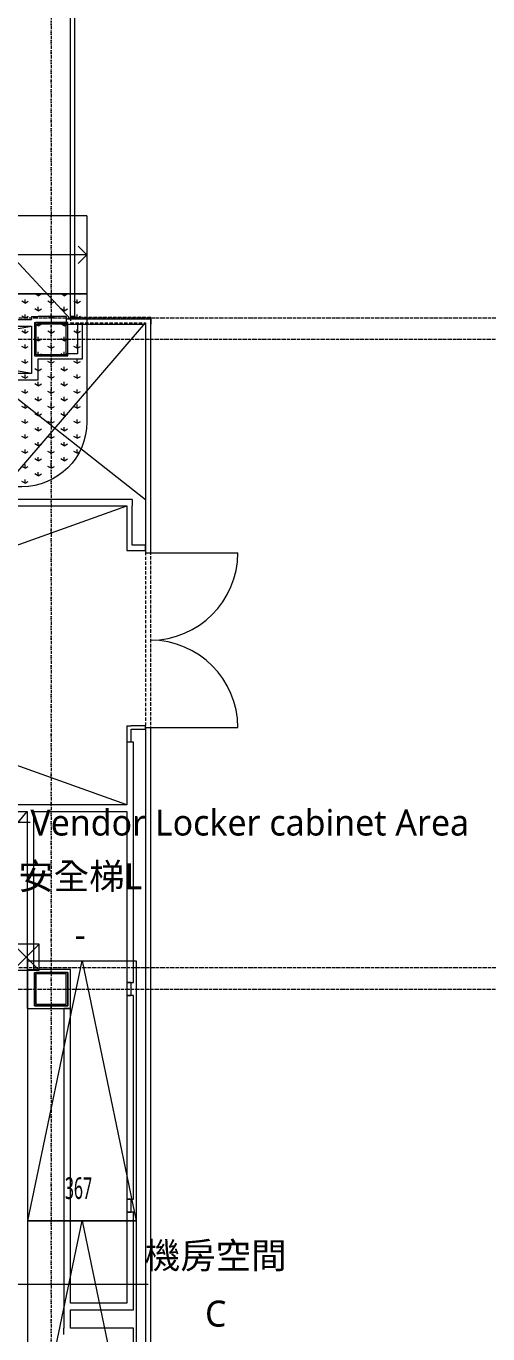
# Model space of a CAD drawing. Extents: x -168053 to 290600, y -560063 to 131745.
# Drawn here: x 261025 to 271676, y 7043 to 37225 of the extents above; entities that cross this region are included whole.
import ezdxf
from ezdxf.enums import TextEntityAlignment as Align

# ---------------------------------------------------------------- set-up
doc = ezdxf.new("R2010")
doc.units = 0
doc.header["$LTSCALE"] = 250
for name, pattern in [('H12PL1$0$JJP_三點線', [0.9, 0.3, -0.15, 0, -0.15, 0, -0.15, 0, -0.15]), ('H12PL25$0$JJP_三點線', [0.9, 0.3, -0.15, 0, -0.15, 0, -0.15, 0, -0.15]), ('H12PL25$0$JJP_虛線(退縮線、投影線、地下室範圍、非屬本工程、圖面分區)', [0.45, 0.3, -0.15])]:
    doc.linetypes.add(name, pattern=pattern)
for name, color, linetype in [('H12PL1$0$A-OBJE-2D', 252, 'Continuous'), ('H12PL1$0$A-ZONE', 252, 'Continuous'), ('H12PL1$0$Hattch', 252, 'Continuous'), ('H12PL1$0$L10_14_PKG', 252, 'Continuous'), ('H12PL1$0$L10_14_PKG-NN', 252, 'Continuous'), ('H12PL1$0$L10_14_SUGATA3', 252, 'Continuous'), ('H12PL1$0$S-GRID', 252, 'Continuous'), ('H12PL1$0$S-SLAB-SHOW', 252, 'Continuous'), ('H12PL25$0$A-OBJE-2D', 252, 'Continuous'), ('H12PL25$0$A-WALL-EX', 252, 'Continuous'), ('H12PL25$0$A-WALL-IN', 252, 'Continuous'), ('H12PL25$0$A-WINDOW', 252, 'Continuous'), ('H12PL25$0$A-ZONE', 252, 'Continuous'), ('H12PL25$0$Door', 252, 'Continuous'), ('H12PL25$0$S-COL', 252, 'Continuous'), ('H12PL25$0$S-GRID', 252, 'Continuous')]:
    doc.layers.add(name, color=color, linetype=linetype)
doc.styles.add('H12PL1$0$Standard', font='', dxfattribs={"width": 0.8})
doc.styles.add('H12PL25$0$Standard', font='', dxfattribs={"width": 0.8})
doc.styles.get('H12PL1$0$Standard').set_extended_font_data('Microsoft JhengHei')
doc.styles.get('H12PL25$0$Standard').set_extended_font_data('Microsoft JhengHei')

# ---------------------------------------------------------------- blocks, each defined once
blk = doc.blocks.new('H12PL25')
at = {"layer": 'H12PL25$0$A-OBJE-2D', "lineweight": 0}
for p, q in [((262050, 30465), (244050, 49775)), ((254800, 29210), (261150, 30300)), ((261150, 29210), (254800, 30300)), ((260275, 26300), (263780, 30380)), ((260275, 29060), (263780, 26300)), ((244050, 19250), (263350, 26150)), ((263350, 19250), (244050, 26150)), ((243550, -2100), (261050, 19100))]:
    blk.add_line(p, q, dxfattribs=at)
at = {"layer": 'H12PL25$0$A-WALL-EX', "lineweight": 0}
for p, q in [((262150, 30520), (262050, 30520)), ((263780, 25066.44), (263895, 25066.44)), ((263895, 25066.44), (263900, 25066.44)), ((263780, 21040), (263895, 21040)), ((263895, 21040), (263900, 21040))]:
    blk.add_line(p, q, dxfattribs=at)
at = {"layer": 'H12PL25$0$A-WALL-EX', "linetype": 'H12PL25$0$JJP_虛線(退縮線、投影線、地下室範圍、非屬本工程、圖面分區)', "lineweight": 0}
for p, q in [((263780, 30500), (262050, 30500)), ((263900, 30500), (263780, 30500)), ((263900, 30380), (263900, 30500)), ((263900, -2530), (263900, 30380))]:
    blk.add_line(p, q, dxfattribs=at)
at = {"layer": 'H12PL25$0$A-WALL-EX', "lineweight": 0, "flags": 128}
for points in [[(262150, 30500), (262150, 90550)], [(262150, 30500), (262150, 90550)], [(262050, 30520), (262050, 30500)], [(262150, 30500), (262050, 30500)], [(262150, 30500), (262150, 30520)], [(263900, 30465), (261950, 30465)], [(261950, 30465), (261950, 30345)], [(261950, 30345), (263780, 30345)], [(263780, 30345), (263780, 25066.44)], [(263900, 30465), (263900, 30345)], [(263900, 25066.44), (263900, 30345)], [(263780, 21040), (263780, -2565)], [(263900, -2685), (263900, 21040)]]:
    blk.add_lwpolyline(points, dxfattribs=at)
at = {"layer": 'H12PL25$0$A-WALL-EX', "linetype": 'H12PL25$0$JJP_虛線(退縮線、投影線、地下室範圍、非屬本工程、圖面分區)', "lineweight": 0, "flags": 128}
for points in [[(263900.03, 30500.03), (262050, 30500.03)], [(262050, 30500.03), (262050, 30500)], [(262050, 30500), (262050, 30380)], [(263900.03, 30500.03), (263900.03, 30500)], [(263900.03, -2650.03), (263900.03, 30500)], [(262050, 30380), (263780, 30380)], [(263780, 30380), (263780, -2530)]]:
    blk.add_lwpolyline(points, dxfattribs=at)
at = {"layer": 'H12PL25$0$A-WALL-IN', "lineweight": 0}
blk.add_line((263780, 25125), (263780, 25243), dxfattribs=at)
at = {"layer": 'H12PL25$0$A-WALL-IN', "lineweight": 0, "flags": 128}
for points in [[(261150, 30520), (261300, 30520)], [(261150, 30520), (261150, 30452.5)], [(261950, 30520), (261300, 30520)], [(261950, 30520), (261950, 30385)], [(261150, 30450), (254800, 30450)], [(254800, 30300), (261150, 30300)], [(261150, 30300), (261150, 29210)], [(261215, 30385), (261250, 30385)], [(261215, 30385), (261215, 29615)], [(261950, 30385), (261250, 30385)], [(261300, 30385), (261950, 30385)], [(261300, 30350), (261300, 30385)], [(261985, 30385), (261950, 30385)], [(261985, 29650), (261985, 30385)], [(262325.5, 30345), (262212.5, 30345)], [(262212.5, 30345), (262212.5, 29662.5)], [(262325.5, 29662.5), (262325.5, 30345)], [(261215, 29615), (261250, 29615)], [(261250, 29615), (261985, 29615)], [(262212.5, 29662.5), (261950, 29662.5)], [(261985, 29615), (261985, 29650)], [(262325.5, 29549.5), (262325.5, 29662.5)], [(261300, 29549.5), (262325.5, 29549.5)], [(261300, 29210), (261300, 29549.5)], [(261150, 29210), (254800, 29210)], [(260275, 29060), (261300, 29060)], [(261300, 29060), (261300, 29210)], [(263467.5, 26300), (260275, 26300)], [(263467.5, 26300), (263467.5, 26150)], [(260275, 26150), (263349.5, 26150)], [(263349.5, 26150), (263349.5, 25125)], [(263467.5, 25243), (263467.5, 26150)], [(263349.5, 25125), (263467.5, 25125)], [(263780, 25243), (263467.5, 25243)], [(263467.5, 25125), (263780, 25125)], [(263350, 21075), (263450, 21075)], [(263350, 21075), (263350, 20700)], [(263780.5, 21075), (263450, 21075)], [(263450, 21000), (263780.5, 21000)], [(263450, 20700), (263450, 21000)], [(263780.5, 21000), (263780.5, 21075)], [(263450, 20700), (263350, 20700)], [(263500, 20700), (263350, 20700)], [(263350, 20700), (263350, 19250)], [(263500, 19250), (263500, 20700)], [(263350, 19250), (256100, 19250)], [(256100, 19100), (261050, 19100)], [(261050, 19100), (261050, 15450)], [(261200, 15450), (261200, 19100)], [(261200, 19100), (263350, 19100)], [(263350, 19100), (263350, 15150)], [(263500, 19100), (263500, 19250)], [(263500, 15150), (263500, 19100)], [(261050, 15450), (261200, 15450)], [(261050, 15450), (261215, 15450)], [(261050, 15450), (261050, 14550)], [(261985, 15450), (261215, 15450)], [(262050, 15450), (261985, 15450)], [(262050, 14615), (262050, 15450)], [(261215, 14615), (261215, 15385)], [(261215, 15385), (261985, 15385)], [(261215, 15385), (261250, 15385)], [(261215, 15385), (261215, 14615)], [(261950, 15385), (261250, 15385)], [(261985, 15385), (261950, 15385)], [(261985, 15385), (261985, 14615)], [(261985, 14650), (261985, 15385)], [(263450, 15150), (263350, 15150)], [(263350, 15150), (263350, 14850)], [(263350, 15150), (263500, 15150)], [(263450, 14850), (263450, 15150)], [(263350, 14850), (263450, 14850)], [(263500, 14850), (263350, 14850)], [(263350, 14850), (263350, 10150)], [(263500, 10150), (263500, 14850)], [(261050, 14550), (261215, 14550)], [(261985, 14615), (261215, 14615)], [(261215, 14615), (261250, 14615)], [(261215, 14550), (262050, 14550)], [(261250, 14615), (261985, 14615)], [(262045, 14550), (261895, 14550)], [(261895, 14550), (261895, 7175)], [(261985, 14615), (261985, 14650)], [(262045, 7750), (262045, 14550)], [(262050, 14550), (262050, 14615)], [(263450, 10150), (263350, 10150)], [(263350, 10150), (263350, 9850)], [(263350, 10150), (263500, 10150)], [(263450, 9850), (263450, 10150)], [(263350, 9850), (263450, 9850)], [(263500, 9850), (263350, 9850)], [(263350, 9850), (263350, 7750)], [(263500, 7750), (263500, 9850)], [(263350, 7750), (262045, 7750)], [(262045, 7600), (263500, 7600)], [(262045, 7175), (262045, 7600)], [(263500, 7600), (263500, 7750)], [(261895, 7025), (261895, 7175)], [(263350, 7175), (262045, 7175)], [(263500, 7175), (263350, 7175)], [(263500, 5150), (263500, 7175)]]:
    blk.add_lwpolyline(points, dxfattribs=at)
at = {"layer": 'H12PL25$0$A-WINDOW', "lineweight": 0, "flags": 128}
for points in [[(262150, 30520), (262150, 31500), (262150, 33000), (262150, 34500), (262150, 36000), (262150, 37500)], [(262050, 30520), (262050, 31500), (262050, 33000), (262050, 34500), (262050, 36000), (262050, 37500)], [(262050, 30520), (262150, 30520)]]:
    blk.add_lwpolyline(points, dxfattribs=at)
at = {"layer": 'H12PL25$0$Door', "lineweight": 0}
for p, q in [((262150, 30520), (262050, 30520)), ((263780, 25066.44), (263895, 25066.44)), ((263780, 25066.44), (263895, 25066.44)), ((263895, 25066.44), (265908.22, 25066.44)), ((263895, 25066.44), (263900, 25066.44)), ((263780, 21040), (263895, 21040)), ((263780, 21040), (263895, 21040)), ((263895, 21040), (265908.22, 21040)), ((263895, 21040), (263900, 21040))]:
    blk.add_line(p, q, dxfattribs=at)
for centre, start, end in [((263895, 25066.44), 270, 0), ((263895, 21040), 0, 90)]:
    blk.add_arc(centre, 2013.22, start, end, dxfattribs=at)
at = {"layer": 'H12PL25$0$S-COL', "lineweight": 0, "flags": 128}
blk.add_lwpolyline([(261950, 30350), (261250, 30350), (261250, 29650), (261950, 29650), (261950, 30345)], dxfattribs=at)
blk.add_lwpolyline([(261250, 14650), (261950, 14650), (261950, 15350), (261250, 15350)], close=True, dxfattribs=at)
at = {"layer": 'H12PL25$0$S-GRID', "linetype": 'H12PL25$0$JJP_三點線', "lineweight": 0}
for p, q in [((261600, 128250), (261600, -28000)), ((-29000, 30000), (289600, 30000)), ((-29000, 15000), (289600, 15000))]:
    blk.add_line(p, q, dxfattribs=at)
at = {"layer": 'H12PL25$0$A-ZONE', "style": 'H12PL25$0$Standard'}
for s, p in [('安全梯L', (262272.17, 17902.54)), ('-', (262272.17, 16560.65))]:
    blk.add_text(s, height=600, dxfattribs=at).set_placement(p, align=Align.TOP_CENTER)
blk = doc.blocks.new('H12PL1')
at = {"layer": 'H12PL1$0$Hattch', "linetype": 'Continuous', "lineweight": 0}
h = blk.add_hatch(dxfattribs=at)
h.set_pattern_fill('草_0001', color=256, scale=10, style=0, pattern_type=2)
h.set_pattern_definition([(90, (2e-12, 3e-12), (-600, 0), [86.60254, -259.8076]), (90, (300, 173.2), (-600, 0), [86.60254, -259.8076]), (30, (2e-12, 3e-12), (-300, 519.6152), [86.60254, -259.8076]), (30, (2e-12, 346.4), (-300, 519.6152), [86.60254, -259.8076]), (150, (2e-12, 3e-12), (300, 519.6152), [86.60254, -259.8076]), (150, (2e-12, 346.4), (300, 519.6152), [86.60254, -259.8076])])
edge = h.paths.add_edge_path()
edge.add_line((263750, 30550), (265450, 30550))
edge.add_line((265450, 30550), (265450, 27600))
edge.add_arc((263950, 27600), 1500, -90, 0, ccw=False)
edge.add_line((263950, 26100), (263750, 26100))
edge.add_line((263750, 26100), (263750, 30550))
at = {"layer": 'H12PL1$0$A-OBJE-2D', "lineweight": 0}
for q in [(265250, 31650), (265250, 31250)]:
    blk.add_line((265450, 31450), q, dxfattribs=at)
at = {"layer": 'H12PL1$0$A-OBJE-2D', "lineweight": 0, "flags": 128}
blk.add_lwpolyline([(265450, 31450), (254650, 31450)], dxfattribs=at)
at = {"layer": 'H12PL1$0$A-ZONE', "lineweight": 0}
for p, q in [((264144.84, 18350.87), (261475.01, 18350.87)), ((266866.25, 7687.72), (263462.86, 7687.72))]:
    blk.add_line(p, q, dxfattribs=at)
at = {"layer": 'H12PL1$0$Hattch', "lineweight": 0, "flags": 128}
blk.add_lwpolyline([(263750, 30550), (265450, 30550), (265450, 27600, -0.41421356), (263950, 26100), (263750, 26100)], format="xyb", close=True, dxfattribs=at)
at = {"layer": 'H12PL1$0$L10_14_PKG', "lineweight": 0, "flags": 128}
for points in [[(264087.82, 9158.6), (265337.82, 15158.6), (266587.82, 9158.6)], [(264087.82, 3158.59), (265337.82, 9158.59), (266587.82, 3158.59)]]:
    blk.add_lwpolyline(points, dxfattribs=at)
for points in [[(264087.82, 9158.6), (264087.82, 15158.6), (266587.82, 15158.6), (266587.82, 9158.6)], [(264087.82, 3158.59), (264087.82, 9158.59), (266587.82, 9158.59), (266587.82, 3158.59)]]:
    blk.add_lwpolyline(points, close=True, dxfattribs=at)
at = {"layer": 'H12PL1$0$L10_14_SUGATA3', "lineweight": 0}
for p, q in [((263750, 14941.14), (264350, 15541.14)), ((263750, 15541.14), (264350, 14941.14))]:
    blk.add_line(p, q, dxfattribs=at)
at = {"layer": 'H12PL1$0$L10_14_SUGATA3', "lineweight": 0, "flags": 128}
blk.add_lwpolyline([(263750, 14941.14), (264350, 14941.14), (264350, 15541.14), (263750, 15541.14)], dxfattribs=at)
at = {"layer": 'H12PL1$0$S-GRID', "linetype": 'H12PL1$0$JJP_三點線', "lineweight": 0}
for p, q in [((-29000, 30000), (289600, 30000)), ((-29000, 15000), (289600, 15000))]:
    blk.add_line(p, q, dxfattribs=at)
at = {"layer": 'H12PL1$0$S-SLAB-SHOW', "lineweight": 0, "flags": 128}
for points in [[(265450, 32350), (254650, 32350), (253150, 32350)], [(265450, 32350), (265450, 30550)], [(265450, 30550), (254650, 30550), (253150, 30550)]]:
    blk.add_lwpolyline(points, dxfattribs=at)
at = {"layer": 'H12PL1$0$A-ZONE', "style": 'H12PL1$0$Standard'}
for s, p in [('Vendor Locker cabinet Area', (269206.9, 18648.72)), ('機房空間', (268423.01, 8656.64)), ('C', (268423.01, 7314.75))]:
    blk.add_text(s, height=600, dxfattribs=at).set_placement(p, align=Align.TOP_CENTER)
at = {"layer": 'H12PL1$0$L10_14_PKG-NN', "linetype": 'Continuous', "lineweight": 0, "insert": (264942.79, 9906.43), "char_height": 500, "attachment_point": 4, "style": 'H12PL1$0$Standard'}
blk.add_mtext('\\A1;{\\W0.56;367}', dxfattribs=at)

msp = doc.modelspace()

# ---------------------------------------------------------------- block references
msp.add_blockref('H12PL25', (0, 0))

# ---------------------------------------------------------------- next in the draw order: block references
msp.add_blockref('H12PL1', (-3024, 495))

doc.saveas('drawing.dxf')
